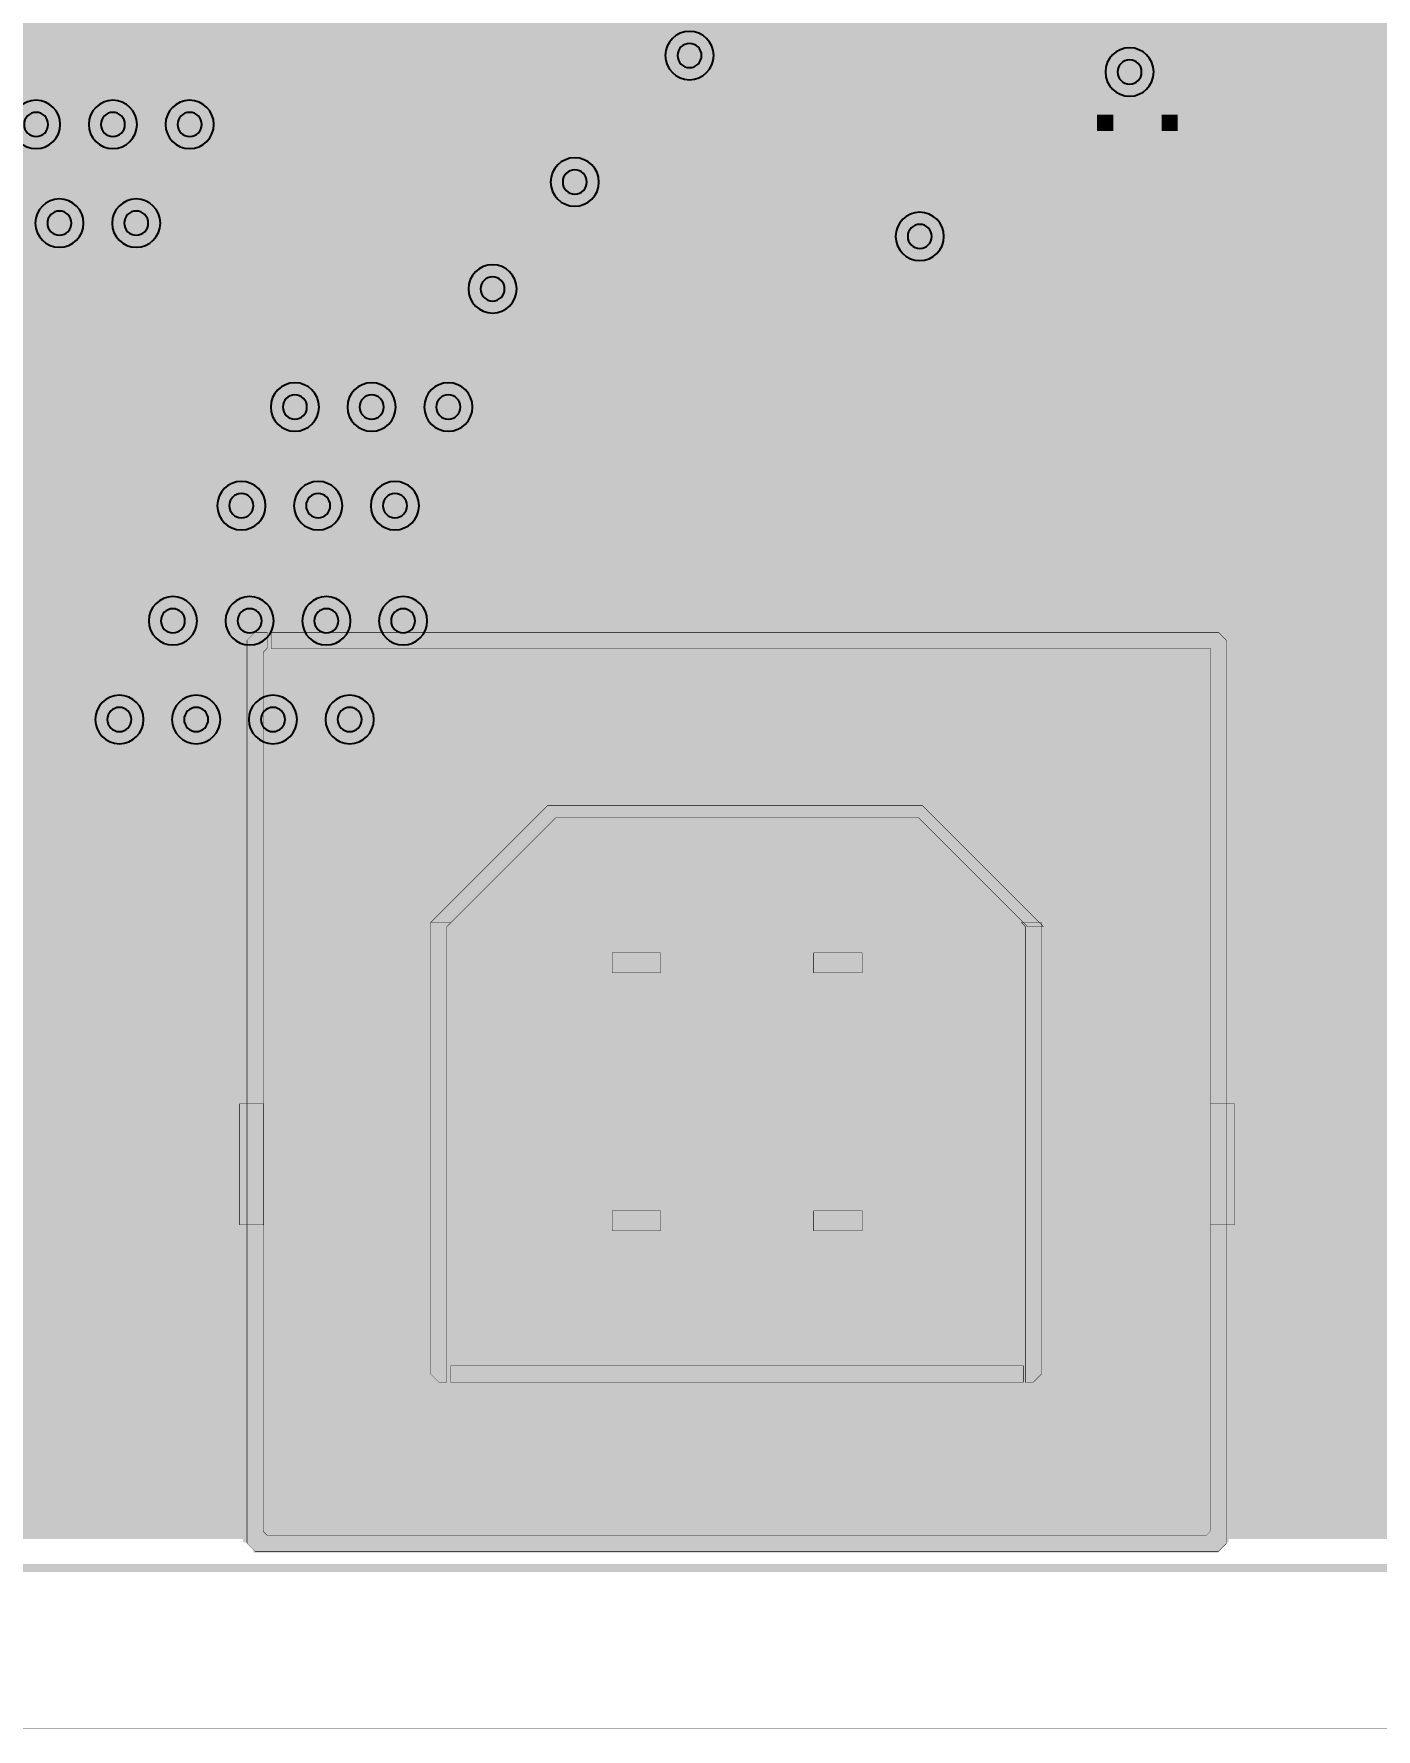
# Model space of a CAD drawing. Header units: millimetres. Extents: x -2 to 135, y -2 to 106.
# Drawn here: x 70.86 to 87.51, y -2 to 19.03 of the extents above; entities that cross this region are included whole.
import ezdxf

# ---------------------------------------------------------------- set-up
doc = ezdxf.new("R2010")
doc.units = ezdxf.units.MM
doc.header["$MEASUREMENT"] = 0
for name, color, linetype, true_color in [('Board-Outline-Layer', 7, 'Continuous', 0xff00ff), ('Bottom-Layer', 7, 'Continuous', 0x0000ff), ('Bottom-Paste-Mask-Layer', 7, 'Continuous', 0x800000), ('Bottom-Solder-Mask-Layer', 7, 'Continuous', 0xaa00ff), ('Custom2', 7, 'Continuous', 0x6969e9), ('Document-Layer', 7, 'Continuous', 0x6464ff), ('Hole-Layer', 7, 'Continuous', 0x222222), ('Multi-Layer', 7, 'Continuous', 0xc0c0c0), ('Pin-Soldering-Layer', 7, 'Continuous', 0xcc9999), ('Top-Layer', 7, 'Continuous', 0xff0000), ('Top-Paste-Mask-Layer', 7, 'Continuous', 0x808080), ('Top-Silkscreen-Layer', 7, 'Continuous', 0xffcc00), ('Top-Solder-Mask-Layer', 7, 'Continuous', 0x800080)]:
    doc.layers.add(name, color=color, linetype=linetype, true_color=true_color)

msp = doc.modelspace()

# ---------------------------------------------------------------- hatches: boundary and pattern name
at = {"layer": 'Bottom-Layer'}
for points in [[(126.424, 0.358), (41.676, 0.358), (42.32, 1.129), (42.801, 2.011), (43.099, 2.97), (43.204, 3.969), (43.111, 4.969), (42.825, 5.932), (42.355, 6.82), (41.72, 7.598), (40.945, 8.237), (40.06, 8.713), (39.1, 9.005), (38.1, 9.104), (37.101, 9.005), (36.14, 8.713), (35.255, 8.237), (34.48, 7.598), (33.845, 6.82), (33.376, 5.932), (33.089, 4.969), (32.996, 3.969), (33.101, 2.97), (33.399, 2.011), (33.88, 1.129), (34.524, 0.358), (0.358, 0.358), (0.358, 99.542), (34.524, 99.542), (33.88, 98.771), (33.399, 97.889), (33.101, 96.93), (32.996, 95.931), (33.089, 94.931), (33.376, 93.968), (33.845, 93.081), (34.48, 92.302), (35.255, 91.663), (36.14, 91.188), (37.101, 90.895), (38.1, 90.796), (39.1, 90.895), (40.06, 91.188), (40.945, 91.663), (41.72, 92.302), (42.355, 93.081), (42.825, 93.968), (43.111, 94.931), (43.204, 95.931), (43.099, 96.93), (42.801, 97.889), (42.32, 98.771), (41.676, 99.542), (126.424, 99.542), (125.779, 98.77), (125.298, 97.886), (125, 96.924), (124.896, 95.923), (124.991, 94.922), (125.28, 93.958), (125.753, 93.069), (126.391, 92.291), (127.169, 91.653), (128.058, 91.18), (129.022, 90.891), (130.023, 90.796), (131.024, 90.9), (131.986, 91.198), (132.87, 91.679), (133.642, 92.324), (133.642, 7.576), (132.87, 8.221), (131.986, 8.702), (131.025, 9), (130.024, 9.104), (129.022, 9.009), (128.058, 8.72), (127.169, 8.247), (126.391, 7.609), (125.753, 6.831), (125.28, 5.943), (124.991, 4.979), (124.896, 3.977), (125, 2.976), (125.298, 2.015), (125.779, 1.131)], [(81.467, 49.917), (81.394, 49.63), (81.456, 49.339), (81.638, 49.106), (81.904, 48.975), (85.778, 45.101), (85.778, 31.758), (85.687, 31.516), (85.696, 31.257), (85.805, 31.021), (85.996, 30.846), (86.24, 30.758), (86.499, 30.772), (86.525, 30.497), (86.662, 30.257), (86.884, 30.094), (68.714, 11.924), (59.361, 11.924), (59.148, 11.882), (58.967, 11.761), (51.4, 4.194), (51.371, 4.17), (51.339, 4.15), (51.293, 4.128), (51.238, 4.108), (51.178, 4.092), (51.12, 4.081), (51.067, 4.076), (51.014, 4.076), (50.575, 4.006), (50.198, 3.77), (49.945, 3.404), (49.856, 2.969), (49.856, 2.469), (49.94, 2.045), (50.18, 1.685), (50.54, 1.445), (50.964, 1.361), (51.388, 1.445), (51.747, 1.685), (51.988, 2.045), (52.072, 2.469), (52.072, 2.969), (52.072, 2.994), (52.071, 3.019), (52.071, 3.072), (52.076, 3.124), (52.087, 3.183), (52.103, 3.242), (52.123, 3.298), (52.145, 3.344), (52.165, 3.376), (52.189, 3.404), (59.244, 10.459), (59.365, 10.158), (59.616, 9.951), (59.935, 9.89), (60.245, 9.989), (69.146, 9.989), (69.36, 10.031), (69.541, 10.152), (78.373, 18.985), (78.341, 18.67), (78.459, 18.376), (78.7, 18.172), (78.753, 18.133), (78.785, 18.107), (78.821, 18.073), (80.173, 16.72), (80.173, 8.567), (80.172, 8.542), (80.171, 8.529), (80.169, 8.521), (80.159, 8.498), (80.142, 8.474), (80.109, 8.434), (80.059, 8.379), (80, 8.314), (79.995, 8.309), (79.99, 8.303), (79.964, 8.272), (79.738, 7.883), (79.676, 7.438), (79.789, 7.003), (80.059, 6.644), (80.445, 6.414), (80.889, 6.349), (81.325, 6.458), (81.687, 6.724), (81.92, 7.108), (81.99, 7.552), (81.885, 7.989), (81.622, 8.353), (81.511, 8.459), (81.462, 8.508), (81.428, 8.548), (81.408, 8.577), (81.394, 8.604), (81.392, 8.613), (81.391, 8.623), (81.39, 8.644), (81.39, 16.972), (81.343, 17.205), (81.212, 17.402), (79.681, 18.933), (79.647, 18.969), (79.621, 19), (79.582, 19.054), (79.377, 19.295), (79.084, 19.413), (78.769, 19.38), (93.708, 34.319), (96.256, 34.319), (95.247, 33.311), (95.02, 32.95), (94.973, 32.526), (95.113, 32.124), (95.415, 31.822), (95.817, 31.681), (96.241, 31.729), (96.602, 31.956), (97.444, 32.797), (98.714, 32.797), (98.633, 32.507), (98.69, 32.212), (98.873, 31.972), (99.143, 31.839), (100.842, 30.139), (100.843, 30.135), (100.844, 30.132), (100.506, 30.132), (100.212, 30.229), (99.905, 30.181), (99.655, 29.998), (99.516, 29.72), (99.52, 29.409), (99.667, 29.135), (99.497, 28.953), (99.408, 28.721), (99.411, 28.472), (99.506, 28.242), (99.68, 28.064), (99.908, 27.963), (100.314, 27.557), (100.314, 24.567), (100.225, 24.34), (100.225, 24.096), (100.314, 23.87), (100.314, 23.327), (98.939, 21.953), (98.634, 21.789), (98.454, 21.493), (98.45, 21.146), (98.621, 20.846), (98.922, 20.674), (99.268, 20.679), (99.564, 20.858), (99.728, 21.163), (101.266, 22.702), (101.387, 22.883), (101.43, 23.096), (101.43, 23.87), (101.519, 24.096), (101.519, 24.34), (101.43, 24.567), (101.43, 27.788), (101.387, 28.002), (101.266, 28.183), (100.697, 28.752), (100.648, 28.891), (100.57, 29.015), (107.706, 29.015), (107.75, 29.017), (107.793, 29.022), (105.172, 26.401), (104.923, 26.315), (104.727, 26.138), (104.617, 25.898), (104.61, 25.635), (104.706, 25.39), (104.891, 25.202), (102.517, 22.828), (102.396, 22.647), (102.354, 22.433), (102.354, 19.008), (102.254, 18.676), (102.336, 18.34), (102.578, 18.092), (102.912, 18.001), (103.246, 18.092), (103.487, 18.34), (103.57, 18.676), (103.47, 19.008), (103.47, 21.154), (103.721, 20.963), (104.032, 20.91), (104.332, 21.008), (105.16, 21.008), (105.361, 20.743), (105.667, 20.61), (105.998, 20.644), (106.27, 20.835), (106.414, 21.135), (106.392, 21.468), (106.211, 21.747), (105.916, 21.902), (105.856, 21.961), (105.675, 22.082), (105.462, 22.124), (104.332, 22.124), (104.032, 22.223), (103.721, 22.17), (103.47, 21.979), (103.47, 22.202), (113.26, 31.992), (113.565, 32.156), (113.744, 32.451), (113.749, 32.797), (115.877, 32.797), (117.432, 31.242), (117.74, 31.036), (118.102, 30.961), (118.465, 31.03), (118.776, 31.23), (118.776, 21.821), (118.818, 21.608), (118.939, 21.427), (119.764, 20.602), (119.91, 20.316), (120.174, 20.134), (120.494, 20.098), (118.338, 17.942), (100.302, 17.942), (99.971, 18.042), (99.635, 17.96), (99.387, 17.718), (99.296, 17.384), (99.387, 17.05), (99.635, 16.809), (99.971, 16.726), (100.302, 16.826), (105.194, 16.826), (105.163, 16.561), (105.24, 16.306), (105.412, 16.102), (105.651, 15.983), (105.917, 15.968), (106.168, 16.061), (118.977, 16.061), (119.191, 16.104), (119.372, 16.225), (123.248, 20.101), (123.369, 20.282), (123.411, 20.495), (123.411, 28.533), (123.686, 28.457), (123.967, 28.504), (124.201, 28.666), (124.346, 28.911), (124.373, 29.195), (124.278, 29.463), (124.278, 33.473), (128.866, 38.061), (129.171, 38.225), (129.351, 38.521), (129.355, 38.867), (129.184, 39.168), (128.883, 39.34), (128.537, 39.335), (128.241, 39.156), (128.077, 38.851), (123.411, 34.185), (123.411, 34.901), (130.549, 42.039), (130.854, 42.203), (131.034, 42.499), (131.038, 42.845), (130.867, 43.146), (130.566, 43.318), (130.22, 43.313), (129.924, 43.134), (129.76, 42.829), (126.063, 39.132), (126.063, 46.506), (126.021, 46.719), (125.9, 46.9), (124.992, 47.808), (124.992, 50.186), (125.092, 50.517), (125.01, 50.854), (124.768, 51.102), (124.434, 51.193), (124.1, 51.102), (123.858, 50.854), (123.776, 50.517), (123.876, 50.186), (123.876, 47.853), (123.35, 48.379), (123.169, 48.5), (122.955, 48.543), (120.55, 48.543), (120.453, 48.593), (120.349, 48.626), (116.222, 52.753), (116.041, 52.874), (115.827, 52.917), (83.709, 52.917), (83.718, 53.214), (83.595, 53.485), (83.542, 53.591), (83.467, 53.683), (80.877, 56.274), (80.877, 64.941), (82.864, 66.928), (83.169, 67.092), (83.348, 67.388), (83.353, 67.734), (83.181, 68.034), (82.88, 68.206), (82.534, 68.202), (82.238, 68.022), (82.074, 67.717), (80.061, 65.703), (80.061, 66.573), (80.467, 66.979), (80.771, 67.143), (80.951, 67.439), (80.956, 67.785), (80.784, 68.085), (80.483, 68.257), (80.137, 68.253), (79.841, 68.073), (79.677, 67.768), (79.293, 67.384), (79.236, 67.684), (79.051, 67.927), (78.775, 68.059), (78.47, 68.053), (78.2, 67.909), (78.024, 67.659), (77.98, 67.357), (78.077, 67.067), (78.077, 55.325), (76.797, 56.606), (76.797, 67.22), (76.896, 67.552), (76.814, 67.888), (76.572, 68.136), (76.238, 68.227), (75.904, 68.136), (75.663, 67.888), (75.58, 67.552), (75.68, 67.22), (75.68, 56.375), (75.723, 56.161), (75.844, 55.98), (80.224, 51.6), (79.545, 51.6), (79.214, 51.699), (78.877, 51.617), (78.629, 51.375), (78.538, 51.041), (78.629, 50.707), (78.877, 50.466), (79.214, 50.384), (79.545, 50.483), (82.498, 50.483), (82.466, 50.298), (82.487, 50.111), (82.226, 50.251), (81.93, 50.263), (81.659, 50.144)], [(77.174, 7.506), (77.263, 7.063), (77.514, 6.687), (77.889, 6.436), (78.333, 6.348), (78.776, 6.436), (79.151, 6.687), (79.403, 7.063), (79.491, 7.506), (79.403, 7.949), (79.151, 8.325), (78.776, 8.576), (78.333, 8.664), (77.889, 8.576), (77.514, 8.325), (77.263, 7.949)], [(77.533, 7.506, 1), (79.133, 7.506, 1)], [(80.032, 7.506, 1), (81.632, 7.506, 1)], [(71.812, 5.006, 1), (75.312, 5.006, 1)], [(83.853, 5.006, 1), (87.353, 5.006, 1)], [(77.174, 4.306), (77.263, 3.863), (77.514, 3.487), (77.889, 3.236), (78.333, 3.148), (78.776, 3.236), (79.151, 3.487), (79.403, 3.863), (79.491, 4.306), (79.403, 4.749), (79.151, 5.125), (78.776, 5.376), (78.333, 5.464), (77.889, 5.376), (77.514, 5.125), (77.263, 4.749)], [(77.533, 4.306, 1), (79.133, 4.306, 1)], [(80.032, 4.306, 1), (81.632, 4.306, 1)]]:
    msp.add_hatch(color=256, dxfattribs=at).paths.add_polyline_path(points)
at = {"layer": 'Bottom-Paste-Mask-Layer'}
for points in [[(77.533, 7.506, 1), (79.133, 7.506, 1)], [(80.032, 7.506, 1), (81.632, 7.506, 1)], [(71.812, 5.006, 1), (75.312, 5.006, 1)], [(83.853, 5.006, 1), (87.353, 5.006, 1)], [(77.533, 4.306, 1), (79.133, 4.306, 1)], [(80.032, 4.306, 1), (81.632, 4.306, 1)]]:
    msp.add_hatch(color=256, dxfattribs=at).paths.add_polyline_path(points)
at = {"layer": 'Bottom-Solder-Mask-Layer'}
for points in [[(77.482, 7.506, 1), (79.184, 7.506, 1)], [(79.981, 7.506, 1), (81.683, 7.506, 1)], [(71.761, 5.006, 1), (75.363, 5.006, 1)], [(83.802, 5.006, 1), (87.404, 5.006, 1)], [(77.482, 4.306, 1), (79.184, 4.306, 1)], [(79.981, 4.306, 1), (81.683, 4.306, 1)]]:
    msp.add_hatch(color=256, dxfattribs=at).paths.add_polyline_path(points)
at = {"layer": 'Document-Layer'}
for points in [[(85.453, 11.406), (85.453, 0.456), (85.403, 0.406), (73.753, 0.406), (73.703, 0.456), (73.703, 11.356), (73.753, 11.406), (73.753, 11.606), (73.603, 11.606), (73.503, 11.506), (73.503, 0.306), (73.603, 0.206), (85.553, 0.206), (85.653, 0.306), (85.653, 11.506), (85.553, 11.606), (73.803, 11.606), (73.803, 11.406)], [(81.682, 9.456), (77.232, 9.456), (75.782, 8.006), (76.032, 8.006), (77.332, 9.306), (81.832, 9.306), (83.182, 7.956), (83.382, 7.956), (81.882, 9.456), (81.832, 9.456)], [(75.782, 8.006), (75.782, 2.406), (75.882, 2.306), (75.982, 2.306), (75.982, 7.956), (76.032, 8.006)], [(83.357, 8.006), (83.357, 2.406), (83.257, 2.306), (83.157, 2.306), (83.157, 7.956), (83.107, 8.006)], [(83.132, 2.506), (76.032, 2.506), (76.032, 2.306), (83.082, 2.306), (83.132, 2.306)]]:
    msp.add_hatch(color=256, dxfattribs=at).paths.add_polyline_path(points)
at = {"layer": 'Hole-Layer'}
for points in [[(77.832, 7.506, 1), (78.832, 7.506, 1)], [(80.332, 7.506, 1), (81.332, 7.506, 1)], [(72.312, 5.006, 1), (74.812, 5.006, 1)], [(84.352, 5.006, 1), (86.852, 5.006, 1)], [(77.832, 4.306, 1), (78.832, 4.306, 1)], [(80.332, 4.306, 1), (81.332, 4.306, 1)]]:
    msp.add_hatch(color=256, dxfattribs=at).paths.add_polyline_path(points)
at = {"layer": 'Multi-Layer'}
for points in [[(77.533, 7.506, 1), (79.133, 7.506, 1)], [(77.533, 7.506, 1), (79.133, 7.506, 1)], [(77.533, 7.506, 1), (79.133, 7.506, 1)], [(80.032, 7.506, 1), (81.632, 7.506, 1)], [(80.032, 7.506, 1), (81.632, 7.506, 1)], [(80.032, 7.506, 1), (81.632, 7.506, 1)], [(71.812, 5.006, 1), (75.312, 5.006, 1)], [(71.812, 5.006, 1), (75.312, 5.006, 1)], [(71.812, 5.006, 1), (75.312, 5.006, 1)], [(83.853, 5.006, 1), (87.353, 5.006, 1)], [(83.853, 5.006, 1), (87.353, 5.006, 1)], [(83.853, 5.006, 1), (87.353, 5.006, 1)], [(77.533, 4.306, 1), (79.133, 4.306, 1)], [(77.533, 4.306, 1), (79.133, 4.306, 1)], [(77.533, 4.306, 1), (79.133, 4.306, 1)], [(80.032, 4.306, 1), (81.632, 4.306, 1)], [(80.032, 4.306, 1), (81.632, 4.306, 1)], [(80.032, 4.306, 1), (81.632, 4.306, 1)]]:
    msp.add_hatch(color=256, dxfattribs=at).paths.add_polyline_path(points)
at = {"layer": 'Pin-Soldering-Layer'}
for points in [[(78.033, 7.631), (78.633, 7.631), (78.633, 7.381), (78.033, 7.381)], [(80.532, 7.631), (81.132, 7.631), (81.132, 7.381), (80.532, 7.381)], [(73.412, 4.256), (73.412, 5.756), (73.712, 5.756), (73.712, 4.256)], [(85.453, 4.256), (85.453, 5.756), (85.753, 5.756), (85.753, 4.256)], [(78.033, 4.431), (78.633, 4.431), (78.633, 4.181), (78.033, 4.181)], [(80.532, 4.431), (81.132, 4.431), (81.132, 4.181), (80.532, 4.181)]]:
    msp.add_hatch(color=256, dxfattribs=at).paths.add_polyline_path(points)
at = {"layer": 'Top-Layer'}
for points in [[(126.424, 0.358), (41.676, 0.358), (42.32, 1.129), (42.801, 2.011), (43.099, 2.97), (43.204, 3.969), (43.111, 4.969), (42.825, 5.932), (42.355, 6.82), (41.72, 7.598), (40.945, 8.237), (40.06, 8.713), (39.1, 9.005), (38.1, 9.104), (37.101, 9.005), (36.14, 8.713), (35.255, 8.237), (34.48, 7.598), (33.845, 6.82), (33.376, 5.932), (33.089, 4.969), (32.996, 3.969), (33.101, 2.97), (33.399, 2.011), (33.88, 1.129), (34.524, 0.358), (0.358, 0.358), (0.358, 99.542), (34.524, 99.542), (33.88, 98.771), (33.399, 97.889), (33.101, 96.93), (32.996, 95.931), (33.089, 94.931), (33.376, 93.968), (33.845, 93.081), (34.48, 92.302), (35.255, 91.663), (36.14, 91.188), (37.101, 90.895), (38.1, 90.796), (39.1, 90.895), (40.06, 91.188), (40.945, 91.663), (41.72, 92.302), (42.355, 93.081), (42.825, 93.968), (43.111, 94.931), (43.204, 95.931), (43.099, 96.93), (42.801, 97.889), (42.32, 98.771), (41.676, 99.542), (126.424, 99.542), (125.779, 98.77), (125.298, 97.886), (125, 96.924), (124.896, 95.923), (124.991, 94.922), (125.28, 93.958), (125.753, 93.069), (126.391, 92.291), (127.169, 91.653), (128.058, 91.18), (129.022, 90.891), (130.023, 90.796), (131.024, 90.9), (131.986, 91.198), (132.87, 91.679), (133.642, 92.324), (133.642, 7.576), (132.87, 8.221), (131.986, 8.702), (131.025, 9), (130.024, 9.104), (129.022, 9.009), (128.058, 8.72), (127.169, 8.247), (126.391, 7.609), (125.753, 6.831), (125.28, 5.943), (124.991, 4.979), (124.896, 3.977), (125, 2.976), (125.298, 2.015), (125.779, 1.131)], [(76.597, 6.904), (76.636, 6.709), (76.746, 6.545), (77.824, 5.466), (77.824, 5.407), (77.823, 5.374), (77.823, 5.371), (77.814, 5.363), (77.767, 5.329), (77.694, 5.278), (77.686, 5.272), (77.678, 5.266), (77.597, 5.202), (77.587, 5.193), (77.577, 5.184), (77.535, 5.146), (77.527, 5.138), (77.519, 5.13), (77.265, 4.755), (77.175, 4.311), (77.262, 3.867), (77.512, 3.489), (77.888, 3.237), (78.333, 3.148), (78.777, 3.237), (79.153, 3.489), (79.403, 3.867), (79.49, 4.311), (79.4, 4.755), (79.146, 5.13), (79.138, 5.138), (79.13, 5.146), (79.088, 5.184), (79.078, 5.193), (79.068, 5.202), (78.987, 5.266), (78.979, 5.272), (78.971, 5.278), (78.898, 5.329), (78.851, 5.363), (78.843, 5.371), (78.842, 5.374), (78.841, 5.407), (78.841, 5.677), (78.802, 5.871), (78.692, 6.036), (78.379, 6.349), (78.834, 6.462), (79.206, 6.745), (79.436, 7.154), (79.485, 7.619), (79.346, 8.066), (79.041, 8.422), (78.62, 8.628), (78.153, 8.65), (78.153, 12.829), (80.391, 15.067), (82.148, 15.067), (82.272, 15.047), (82.383, 14.989), (82.485, 14.936), (82.598, 14.917), (83.698, 14.917), (83.745, 14.92), (83.79, 14.93), (83.79, 14.015), (80.402, 10.627), (80.271, 10.43), (80.224, 10.197), (80.224, 8.607), (80.223, 8.583), (80.222, 8.572), (80.22, 8.564), (80.208, 8.539), (80.19, 8.512), (80.156, 8.473), (80.105, 8.419), (80.02, 8.331), (79.765, 7.956), (79.674, 7.512), (79.761, 7.067), (80.011, 6.689), (80.388, 6.436), (80.832, 6.348), (81.277, 6.436), (81.653, 6.689), (81.904, 7.067), (81.991, 7.512), (81.9, 7.956), (81.645, 8.331), (81.56, 8.419), (81.509, 8.473), (81.475, 8.512), (81.457, 8.539), (81.445, 8.564), (81.443, 8.572), (81.442, 8.583), (81.441, 8.607), (81.441, 9.945), (84.829, 13.333), (84.96, 13.53), (85.007, 13.763), (85.007, 15.755), (85.04, 15.788), (85.04, 15.276), (85.088, 15.097), (85.219, 14.965), (85.398, 14.917), (86.498, 14.917), (86.548, 14.921), (86.597, 14.931), (87.151, 14.377), (87.151, 13.67), (87.19, 13.475), (87.3, 13.31), (88.094, 12.516), (88.259, 12.405), (88.454, 12.367), (88.653, 12.367), (88.697, 12.363), (88.702, 12.362), (88.815, 12.289), (88.94, 12.24), (88.648, 12.068), (88.48, 11.774), (88.48, 11.436), (88.648, 11.142), (88.94, 10.97), (88.667, 10.817), (88.496, 10.556), (88.463, 10.246), (88.578, 9.955), (88.813, 9.75), (89.117, 9.676), (89.234, 9.676), (89.239, 9.628), (89.242, 9.538), (89.243, 9.433), (89.243, 7.567), (89.221, 7.439), (89.159, 7.325), (88.282, 7.325), (88.103, 7.277), (87.972, 7.146), (87.924, 6.967), (87.924, 5.967), (87.972, 5.788), (88.103, 5.657), (88.282, 5.609), (88.891, 5.609), (88.953, 5.495), (88.974, 5.367), (88.974, 4.145), (88.973, 3.848), (88.97, 3.55), (88.97, 3.548), (88.97, 3.545), (88.97, 2.656), (89.018, 2.477), (89.149, 2.346), (89.328, 2.298), (90.217, 2.298), (90.396, 2.346), (90.528, 2.477), (90.576, 2.656), (90.576, 3.545), (90.528, 3.724), (90.396, 3.855), (90.217, 3.903), (90.174, 3.903), (90.112, 4.017), (90.091, 4.145), (90.091, 5.367), (90.112, 5.495), (90.174, 5.609), (90.782, 5.609), (90.962, 5.657), (91.093, 5.788), (91.141, 5.967), (91.141, 6.967), (91.093, 7.146), (90.962, 7.277), (90.782, 7.325), (90.443, 7.325), (90.381, 7.439), (90.359, 7.567), (90.359, 9.433), (90.36, 9.538), (90.363, 9.628), (90.368, 9.676), (90.486, 9.676), (90.789, 9.75), (91.024, 9.955), (91.139, 10.246), (91.106, 10.556), (90.935, 10.817), (90.662, 10.97), (90.709, 10.985), (90.754, 11.003), (90.764, 11.006), (90.837, 11.021), (90.917, 11.034), (91.001, 11.043), (91.093, 11.047), (91.12, 11.047), (94.575, 7.592), (94.575, 7.567), (94.553, 7.439), (94.491, 7.325), (93.883, 7.325), (93.704, 7.277), (93.573, 7.146), (93.525, 6.967), (93.525, 5.967), (93.573, 5.788), (93.704, 5.657), (93.883, 5.609), (94.2, 5.609), (94.262, 5.495), (94.283, 5.367), (94.283, 4.145), (94.246, 3.956), (94.141, 3.796), (94.065, 3.68), (94.039, 3.545), (94.039, 2.656), (94.087, 2.477), (94.218, 2.346), (94.397, 2.298), (95.286, 2.298), (95.465, 2.346), (95.596, 2.477), (95.644, 2.656), (95.644, 3.545), (95.618, 3.68), (95.542, 3.796), (95.437, 3.956), (95.4, 4.145), (95.4, 5.367), (95.421, 5.495), (95.483, 5.609), (96.383, 5.609), (96.562, 5.657), (96.693, 5.788), (96.741, 5.967), (96.741, 6.967), (96.693, 7.146), (96.562, 7.277), (96.383, 7.325), (95.775, 7.325), (95.712, 7.439), (95.691, 7.567), (95.691, 7.823), (95.649, 8.036), (95.528, 8.218), (91.745, 12), (91.564, 12.121), (91.351, 12.163), (91.093, 12.163), (91.001, 12.167), (90.917, 12.176), (90.837, 12.189), (90.764, 12.204), (90.754, 12.207), (90.709, 12.225), (90.662, 12.24), (90.954, 12.412), (91.123, 12.706), (91.123, 13.044), (90.954, 13.338), (90.662, 13.51), (90.954, 13.682), (91.123, 13.976), (91.123, 14.314), (90.954, 14.608), (90.662, 14.78), (90.954, 14.952), (91.123, 15.246), (91.123, 15.584), (90.954, 15.878), (90.662, 16.05), (90.787, 16.099), (90.9, 16.172), (90.905, 16.173), (90.95, 16.177), (91.247, 16.177), (91.442, 16.215), (91.607, 16.326), (93.734, 18.453), (93.844, 18.618), (93.883, 18.812), (93.883, 22.315), (93.888, 22.362), (93.905, 22.407), (93.95, 22.407), (94.129, 22.455), (94.26, 22.586), (94.308, 22.765), (94.308, 23.715), (94.26, 23.894), (94.129, 24.025), (93.95, 24.073), (92.8, 24.073), (92.621, 24.025), (92.489, 23.894), (92.441, 23.715), (92.441, 22.765), (92.489, 22.586), (92.621, 22.455), (92.8, 22.407), (92.845, 22.407), (92.861, 22.362), (92.866, 22.315), (92.866, 19.023), (91.037, 17.193), (90.95, 17.193), (90.905, 17.197), (90.9, 17.198), (90.787, 17.271), (90.662, 17.32), (90.787, 17.369), (90.9, 17.442), (90.905, 17.443), (90.95, 17.447), (91.038, 17.447), (91.233, 17.485), (91.398, 17.596), (92.153, 18.351), (92.263, 18.516), (92.302, 18.71), (92.302, 22.73), (92.272, 22.902), (92.185, 23.055), (92.133, 23.171), (92.115, 23.297), (92.115, 23.817), (92.067, 23.996), (91.936, 24.127), (91.757, 24.175), (90.607, 24.175), (90.428, 24.127), (90.296, 23.996), (90.248, 23.817), (90.248, 22.867), (90.296, 22.688), (90.428, 22.557), (90.607, 22.509), (91.126, 22.509), (91.207, 22.501), (91.285, 22.479), (91.285, 18.921), (90.861, 18.497), (90.682, 18.584), (90.486, 18.614), (89.117, 18.614), (88.787, 18.526), (88.546, 18.285), (88.546, 20.825), (88.583, 21.013), (88.689, 21.174), (88.764, 21.289), (88.791, 21.425), (88.791, 22.314), (88.743, 22.493), (88.611, 22.624), (88.432, 22.672), (87.543, 22.672), (87.364, 22.624), (87.233, 22.493), (87.185, 22.314), (87.185, 21.425), (87.212, 21.289), (87.287, 21.174), (87.393, 21.013), (87.43, 20.825), (87.43, 17.779), (87.374, 17.835), (87.209, 17.945), (87.015, 17.984), (86.948, 17.984), (86.824, 18.004), (86.713, 18.062), (86.611, 18.115), (86.498, 18.134), (85.398, 18.134), (85.219, 18.086), (85.088, 17.955), (85.04, 17.776), (85.04, 17.176), (85.04, 17.157), (85.042, 17.138), (84.979, 17.135), (84.917, 17.134), (84.684, 17.087), (84.487, 16.956), (83.968, 16.437), (83.884, 16.332), (83.825, 16.21), (83.763, 16.228), (83.698, 16.234), (82.598, 16.234), (82.485, 16.215), (82.383, 16.162), (82.272, 16.104), (82.148, 16.084), (80.687, 16.084), (81.571, 16.967), (82.148, 16.967), (82.272, 16.947), (82.383, 16.889), (82.485, 16.836), (82.598, 16.817), (83.698, 16.817), (83.877, 16.865), (84.008, 16.997), (84.056, 17.176), (84.056, 17.776), (84.008, 17.955), (83.877, 18.086), (83.698, 18.134), (82.598, 18.134), (82.485, 18.115), (82.383, 18.062), (82.272, 18.004), (82.148, 17.984), (81.36, 17.984), (81.166, 17.945), (81.001, 17.835), (76.746, 13.58), (76.636, 13.415), (76.597, 13.221)], [(78.351, 18.976), (78.342, 18.922), (78.339, 18.903), (78.337, 18.885), (78.334, 18.834), (78.334, 18.821), (78.334, 18.808), (78.334, 18.766), (78.426, 18.426), (78.681, 18.181), (79.025, 18.104), (79.36, 18.215), (79.589, 18.484), (79.647, 18.832), (79.644, 18.864), (79.642, 18.88), (79.64, 18.896), (79.632, 18.943), (79.628, 18.963), (79.623, 18.982), (79.615, 19.007), (79.67, 19.171), (79.753, 19.323), (79.797, 19.417), (79.813, 19.521), (79.813, 20.671), (79.765, 20.85), (79.634, 20.981), (79.454, 21.029), (78.504, 21.029), (78.325, 20.981), (78.194, 20.85), (78.146, 20.671), (78.146, 19.521), (78.162, 19.417), (78.206, 19.323), (78.295, 19.156)], [(83.698, 17.176), (82.598, 17.176), (82.598, 17.776), (83.698, 17.776)], [(86.498, 17.176), (85.398, 17.176), (85.398, 17.776), (86.498, 17.776)], [(83.698, 16.226), (82.598, 16.226), (82.598, 16.826), (83.698, 16.826)], [(86.498, 16.226), (85.398, 16.226), (85.398, 16.826), (86.498, 16.826)], [(83.698, 15.276), (82.598, 15.276), (82.598, 15.876), (83.698, 15.876)], [(86.498, 15.276), (85.398, 15.276), (85.398, 15.876), (86.498, 15.876)], [(77.533, 7.506, 1), (79.133, 7.506, 1)], [(80.032, 7.506, 1), (81.632, 7.506, 1)], [(71.812, 5.006, 1), (75.312, 5.006, 1)], [(83.853, 5.006, 1), (87.353, 5.006, 1)], [(77.533, 4.306, 1), (79.133, 4.306, 1)], [(80.032, 4.306, 1), (81.632, 4.306, 1)]]:
    msp.add_hatch(color=256, dxfattribs=at).paths.add_polyline_path(points)
at = {"layer": 'Top-Paste-Mask-Layer'}
for points in [[(83.698, 17.176), (82.598, 17.176), (82.598, 17.776), (83.698, 17.776)], [(86.498, 17.176), (85.398, 17.176), (85.398, 17.776), (86.498, 17.776)], [(83.698, 16.226), (82.598, 16.226), (82.598, 16.826), (83.698, 16.826)], [(86.498, 16.226), (85.398, 16.226), (85.398, 16.826), (86.498, 16.826)], [(83.698, 15.276), (82.598, 15.276), (82.598, 15.876), (83.698, 15.876)], [(86.498, 15.276), (85.398, 15.276), (85.398, 15.876), (86.498, 15.876)], [(77.533, 7.506, 1), (79.133, 7.506, 1)], [(80.032, 7.506, 1), (81.632, 7.506, 1)], [(71.812, 5.006, 1), (75.312, 5.006, 1)], [(83.853, 5.006, 1), (87.353, 5.006, 1)], [(77.533, 4.306, 1), (79.133, 4.306, 1)], [(80.032, 4.306, 1), (81.632, 4.306, 1)]]:
    msp.add_hatch(color=256, dxfattribs=at).paths.add_polyline_path(points)
at = {"layer": 'Top-Solder-Mask-Layer'}
for points in [[(83.749, 17.125), (82.547, 17.125), (82.547, 17.827), (83.749, 17.827)], [(86.549, 17.125), (85.347, 17.125), (85.347, 17.827), (86.549, 17.827)], [(83.749, 16.175), (82.547, 16.175), (82.547, 16.877), (83.749, 16.877)], [(86.549, 16.175), (85.347, 16.175), (85.347, 16.877), (86.549, 16.877)], [(83.749, 15.225), (82.547, 15.225), (82.547, 15.927), (83.749, 15.927)], [(86.549, 15.225), (85.347, 15.225), (85.347, 15.927), (86.549, 15.927)], [(77.482, 7.506, 1), (79.184, 7.506, 1)], [(79.981, 7.506, 1), (81.683, 7.506, 1)], [(71.761, 5.006, 1), (75.363, 5.006, 1)], [(83.802, 5.006, 1), (87.404, 5.006, 1)], [(77.482, 4.306, 1), (79.184, 4.306, 1)], [(79.981, 4.306, 1), (81.683, 4.306, 1)]]:
    msp.add_hatch(color=256, dxfattribs=at).paths.add_polyline_path(points)

# ---------------------------------------------------------------- linework, layer by layer
at = {"layer": 'Board-Outline-Layer', "const_width": 0.1}
msp.add_lwpolyline([(0, 0), (0, 99.9), (134, 99.9), (134, 0)], close=True, dxfattribs=at)
at = {"layer": 'Bottom-Layer', "const_width": 0.00508}
msp.add_lwpolyline([(-2.201, -1.996), (-2.201, 101.841), (135.093, 101.841), (135.093, -1.996)], close=True, dxfattribs=at)
at = {"layer": 'Bottom-Layer'}
for points, const_width in [([(99.367, 41.788), (68.945, 11.366)], 0.4), ([(93.477, 34.877), (69.146, 10.547)], 0.4), ([(78.992, 18.761), (80.782, 16.972)], 0.5), ([(80.782, 16.972), (80.782, 7.557)], 0.5), ([(80.782, 7.557), (80.832, 7.506)], 0.5)]:
    msp.add_lwpolyline(points, dxfattribs=dict(at, const_width=const_width))
at = {"layer": 'Custom2', "const_width": 0.15}
for points in [[(83.648, 18.076), (85.448, 18.076)], [(83.648, 14.976), (83.648, 18.076)], [(83.648, 18.076), (85.448, 18.076)], [(83.648, 14.976), (83.648, 18.076)], [(85.448, 14.976), (85.448, 18.076)], [(85.448, 14.976), (85.448, 18.076)], [(83.648, 14.976), (85.448, 14.976)], [(83.648, 14.976), (85.448, 14.976)]]:
    msp.add_lwpolyline(points, dxfattribs=at)
at = {"layer": 'Document-Layer', "const_width": 0.00508}
for points in [[(85.453, 11.406), (85.453, 0.456), (85.403, 0.406), (73.753, 0.406), (73.703, 0.456), (73.703, 11.356), (73.753, 11.406), (73.753, 11.606), (73.603, 11.606), (73.503, 11.506), (73.503, 0.306), (73.603, 0.206), (85.553, 0.206), (85.653, 0.306), (85.653, 11.506), (85.553, 11.606), (73.803, 11.606), (73.803, 11.406)], [(81.682, 9.456), (77.232, 9.456), (75.782, 8.006), (76.032, 8.006), (77.332, 9.306), (81.832, 9.306), (83.182, 7.956), (83.382, 7.956), (81.882, 9.456), (81.832, 9.456)], [(75.782, 8.006), (75.782, 2.406), (75.882, 2.306), (75.982, 2.306), (75.982, 7.956), (76.032, 8.006)], [(83.357, 8.006), (83.357, 2.406), (83.257, 2.306), (83.157, 2.306), (83.157, 7.956), (83.107, 8.006)], [(83.132, 2.506), (76.032, 2.506), (76.032, 2.306), (83.082, 2.306), (83.132, 2.306)]]:
    msp.add_lwpolyline(points, close=True, dxfattribs=at)
at = {"layer": 'Hole-Layer'}
for points in [[(78.842, 18.761, 1), (79.142, 18.761), (79.142, 18.761, 1), (78.842, 18.761)], [(84.3, 18.557, 1), (84.6, 18.557), (84.6, 18.557, 1), (84.3, 18.557)], [(70.738, 17.906, 1), (71.038, 17.906), (71.038, 17.906, 1), (70.738, 17.906)], [(71.69, 17.906, 1), (71.99, 17.906), (71.99, 17.906, 1), (71.69, 17.906)], [(72.642, 17.906, 1), (72.942, 17.906), (72.942, 17.906, 1), (72.642, 17.906)], [(77.419, 17.192, 1), (77.719, 17.192), (77.719, 17.192, 1), (77.419, 17.192)], [(71.027, 16.682, 1), (71.327, 16.682), (71.327, 16.682, 1), (71.027, 16.682)], [(71.979, 16.682, 1), (72.279, 16.682), (72.279, 16.682, 1), (71.979, 16.682)], [(81.698, 16.517, 1), (81.998, 16.517), (81.998, 16.517, 1), (81.698, 16.517)], [(76.399, 15.866, 1), (76.699, 15.866), (76.699, 15.866, 1), (76.399, 15.866)], [(73.947, 14.401, 1), (74.247, 14.401), (74.247, 14.401, 1), (73.947, 14.401)], [(74.899, 14.401, 1), (75.199, 14.401), (75.199, 14.401, 1), (74.899, 14.401)], [(75.851, 14.401, 1), (76.151, 14.401), (76.151, 14.401, 1), (75.851, 14.401)], [(73.284, 13.177, 1), (73.584, 13.177), (73.584, 13.177, 1), (73.284, 13.177)], [(74.236, 13.177, 1), (74.536, 13.177), (74.536, 13.177, 1), (74.236, 13.177)], [(75.188, 13.177, 1), (75.488, 13.177), (75.488, 13.177, 1), (75.188, 13.177)], [(72.434, 11.749, 1), (72.734, 11.749), (72.734, 11.749, 1), (72.434, 11.749)], [(73.386, 11.749, 1), (73.686, 11.749), (73.686, 11.749, 1), (73.386, 11.749)], [(74.338, 11.749, 1), (74.638, 11.749), (74.638, 11.749, 1), (74.338, 11.749)], [(75.29, 11.749, 1), (75.59, 11.749), (75.59, 11.749, 1), (75.29, 11.749)], [(71.771, 10.525, 1), (72.071, 10.525), (72.071, 10.525, 1), (71.771, 10.525)], [(72.723, 10.525, 1), (73.023, 10.525), (73.023, 10.525, 1), (72.723, 10.525)], [(73.675, 10.525, 1), (73.975, 10.525), (73.975, 10.525, 1), (73.675, 10.525)], [(74.627, 10.525, 1), (74.927, 10.525), (74.927, 10.525, 1), (74.627, 10.525)]]:
    msp.add_lwpolyline(points, format="xyb", dxfattribs=at)
at = {"layer": 'Multi-Layer'}
for points in [[(78.692, 18.761, 1), (79.292, 18.761, 1)], [(84.15, 18.557, 1), (84.75, 18.557, 1)], [(70.588, 17.906, 1), (71.188, 17.906, 1)], [(71.54, 17.906, 1), (72.14, 17.906, 1)], [(72.492, 17.906, 1), (73.092, 17.906, 1)], [(77.269, 17.192, 1), (77.869, 17.192, 1)], [(70.877, 16.682, 1), (71.477, 16.682, 1)], [(71.829, 16.682, 1), (72.429, 16.682, 1)], [(81.548, 16.517, 1), (82.148, 16.517, 1)], [(76.249, 15.866, 1), (76.849, 15.866, 1)], [(73.797, 14.401, 1), (74.397, 14.401, 1)], [(74.749, 14.401, 1), (75.349, 14.401, 1)], [(75.701, 14.401, 1), (76.301, 14.401, 1)], [(73.134, 13.177, 1), (73.734, 13.177, 1)], [(74.086, 13.177, 1), (74.686, 13.177, 1)], [(75.038, 13.177, 1), (75.638, 13.177, 1)], [(72.284, 11.749, 1), (72.884, 11.749, 1)], [(73.236, 11.749, 1), (73.836, 11.749, 1)], [(74.188, 11.749, 1), (74.788, 11.749, 1)], [(75.14, 11.749, 1), (75.74, 11.749, 1)], [(71.621, 10.525, 1), (72.221, 10.525, 1)], [(72.573, 10.525, 1), (73.173, 10.525, 1)], [(73.525, 10.525, 1), (74.125, 10.525, 1)], [(74.477, 10.525, 1), (75.077, 10.525, 1)]]:
    msp.add_lwpolyline(points, format="xyb", close=True, dxfattribs=at)
at = {"layer": 'Pin-Soldering-Layer', "const_width": 0.00508}
for points in [[(78.033, 7.631), (78.633, 7.631), (78.633, 7.381), (78.033, 7.381)], [(80.532, 7.631), (81.132, 7.631), (81.132, 7.381), (80.532, 7.381)], [(73.412, 4.256), (73.412, 5.756), (73.712, 5.756), (73.712, 4.256)], [(85.453, 4.256), (85.453, 5.756), (85.753, 5.756), (85.753, 4.256)], [(78.033, 4.431), (78.633, 4.431), (78.633, 4.181), (78.033, 4.181)], [(80.532, 4.431), (81.132, 4.431), (81.132, 4.181), (80.532, 4.181)]]:
    msp.add_lwpolyline(points, close=True, dxfattribs=at)
at = {"layer": 'Top-Layer', "const_width": 0.00508}
msp.add_lwpolyline([(-2.201, -1.996), (-2.201, 101.841), (135.093, 101.841), (135.093, -1.996)], close=True, dxfattribs=at)
at = {"layer": 'Top-Layer'}
for points, const_width in [([(78.979, 20.096), (78.979, 18.774)], 0.5), ([(78.979, 18.774), (78.992, 18.761)], 0.5), ([(84.45, 17.078), (84.45, 18.557)], 0.4), ([(81.36, 17.476), (77.105, 13.221)], 0.3), ([(83.148, 17.476), (81.36, 17.476)], 0.3), ([(85.948, 17.476), (87.015, 17.476)], 0.3), ([(87.015, 17.476), (87.357, 17.134)], 0.3), ([(83.897, 16.526), (84.45, 17.078)], 0.4), ([(87.357, 17.134), (87.357, 15.529)], 0.3), ([(81.857, 16.526), (81.848, 16.517)], 0.4), ([(83.148, 16.526), (81.857, 16.526)], 0.4), ([(83.148, 16.526), (83.897, 16.526)], 0.4), ([(84.399, 16.007), (84.917, 16.526)], 0.5), ([(84.917, 16.526), (85.948, 16.526)], 0.5), ([(84.399, 13.763), (84.399, 16.007)], 0.5), ([(77.644, 13.039), (80.181, 15.576)], 0.3), ([(80.181, 15.576), (83.148, 15.576)], 0.3), ([(85.948, 15.576), (86.671, 15.576)], 0.3), ([(86.671, 15.576), (87.659, 14.588)], 0.3), ([(87.357, 15.529), (88.741, 14.145)], 0.3), ([(80.832, 10.197), (84.399, 13.763)], 0.5), ([(77.105, 13.221), (77.105, 6.904)], 0.3), ([(77.644, 8.194), (77.644, 13.039)], 0.3), ([(80.832, 7.506), (80.832, 10.197)], 0.5), ([(78.333, 7.506), (77.644, 8.194)], 0.3), ([(77.105, 6.904), (78.333, 5.677)], 0.3), ([(78.333, 5.677), (78.333, 4.306)], 0.3)]:
    msp.add_lwpolyline(points, dxfattribs=dict(at, const_width=const_width))
at = {"layer": 'Top-Silkscreen-Layer', "const_width": 0.2}
msp.add_lwpolyline([(83.048, 18.126, 1), (83.248, 18.126, 1)], format="xyb", close=True, dxfattribs=at)
msp.add_lwpolyline([(83.048, 18.126, 1), (83.248, 18.126, 1)], format="xyb", close=True, dxfattribs=at)
at = {"layer": 'Top-Silkscreen-Layer'}
for points, const_width in [([(84.048, 15.126), (84.048, 17.926)], 0.2), ([(84.048, 17.926), (84.248, 17.926)], 0.2), ([(84.048, 15.126), (84.048, 17.926)], 0.2), ([(84.048, 17.926), (84.248, 17.926)], 0.2), ([(84.848, 17.926), (85.048, 17.926)], 0.2), ([(84.848, 17.926), (85.048, 17.926)], 0.2), ([(85.048, 15.126), (85.048, 17.926)], 0.2), ([(85.048, 15.126), (85.048, 17.926)], 0.2), ([(84.048, 15.126), (85.048, 15.126)], 0.2), ([(84.048, 15.126), (85.048, 15.126)], 0.2), ([(73.582, 11.494), (73.582, 6.987)], 0.254), ([(73.582, 11.494), (85.582, 11.494)], 0.254), ([(73.582, 11.494), (73.582, 6.987)], 0.254), ([(73.582, 11.494), (85.582, 11.494)], 0.254), ([(85.551, 6.986), (85.551, 11.494)], 0.254), ([(85.551, 6.986), (85.551, 11.494)], 0.254), ([(75.9, 8.001), (77.297, 9.398)], 0.254), ([(75.9, 8.001), (77.297, 9.398)], 0.254), ([(77.297, 9.398), (77.678, 9.398)], 0.254), ([(77.297, 9.398), (77.678, 9.398)], 0.254), ([(81.868, 9.398), (77.677, 9.398)], 0.254), ([(81.868, 9.398), (77.677, 9.398)], 0.254), ([(81.869, 9.398), (83.266, 8.001)], 0.254), ([(81.869, 9.398), (83.266, 8.001)], 0.254), ([(75.9, 2.413), (75.9, 8.001)], 0.254), ([(75.9, 2.413), (75.9, 8.001)], 0.254), ([(83.266, 8.001), (83.266, 2.413)], 0.254), ([(83.266, 8.001), (83.266, 2.413)], 0.254), ([(73.582, 3.025), (73.582, 0.318)], 0.254), ([(73.582, 3.025), (73.582, 0.318)], 0.254), ([(85.551, 0.318), (85.551, 3.025)], 0.254), ([(85.551, 0.318), (85.551, 3.025)], 0.254), ([(83.266, 2.413), (75.9, 2.413)], 0.254), ([(83.266, 2.413), (75.9, 2.413)], 0.254), ([(73.582, 0.318), (85.551, 0.318)], 0.254), ([(73.582, 0.318), (85.551, 0.318)], 0.254)]:
    msp.add_lwpolyline(points, dxfattribs=dict(at, const_width=const_width))
at = {"layer": 'Top-Silkscreen-Layer', "const_width": 0.2}
msp.add_lwpolyline([(84.248, 17.926, 1), (84.848, 17.926)], format="xyb", dxfattribs=at)
msp.add_lwpolyline([(84.248, 17.926, 1), (84.848, 17.926)], format="xyb", dxfattribs=at)

doc.saveas('drawing.dxf')
